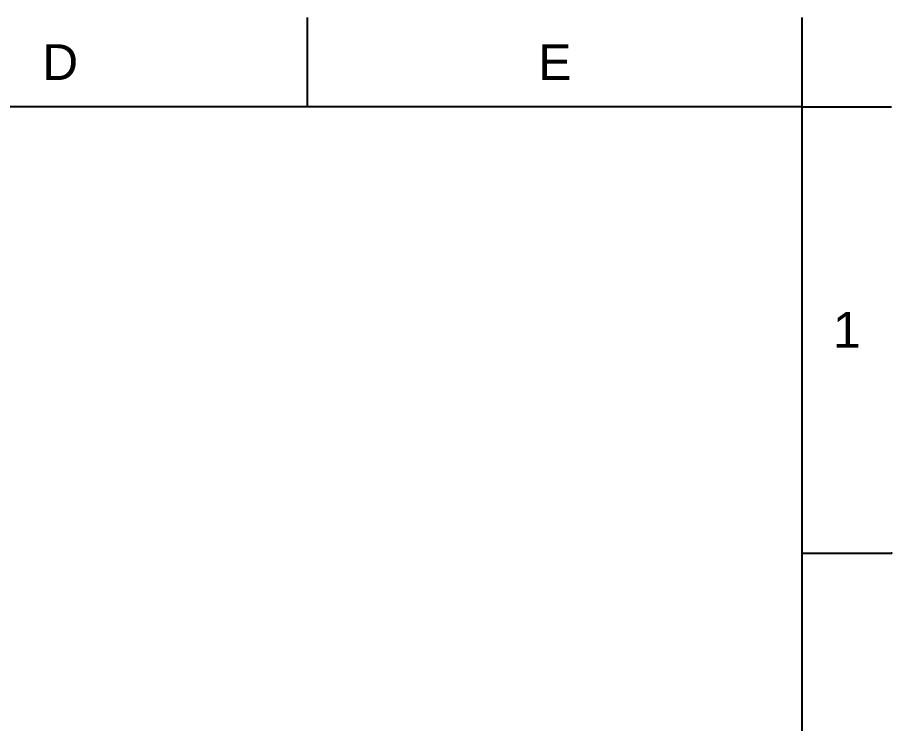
# Model space of a CAD drawing. Header units: millimetres. Extents: x 789 to 1209, y 393 to 987.
# Drawn here: x 1070.7 to 1209.1, y 874.7 to 986.5 of the extents above; entities that cross this region are included whole.
import ezdxf

# ---------------------------------------------------------------- set-up
doc = ezdxf.new("R2010")
doc.units = ezdxf.units.MM
doc.header["$LTSCALE"] = 0.1
doc.styles.get("Standard").update_dxf_attribs({"font": 'arial.ttf'})

msp = doc.modelspace()

# ---------------------------------------------------------------- linework, layer by layer
for p, q in [((1116.6648, 972.3843), (1116.6648, 986.5257)), ((1195.0082, 972.3843), (1195.0082, 986.5257)), ((1195.0082, 972.3843), (803.291, 972.3843)), ((1195.0082, 406.7277), (1195.0082, 972.3843)), ((1195.0082, 972.3843), (1209.1496, 972.3843)), ((1195.0082, 901.6772), (1209.1496, 901.6772))]:
    msp.add_line(p, q)
msp.add_point((1209.1496, 901.6772))

# ---------------------------------------------------------------- texts
at = {"char_height": 5.6566, "attachment_point": 5}
for s, width, insert in [('D', 10, (1077.493, 979.455)), ('E', 10, (1155.8365, 979.455)), ('1', 50, (1202.0789, 937.0307))]:
    msp.add_mtext_dynamic_manual_height_columns(s, width=width, gutter_width=12.5, heights=[0], dxfattribs=dict(at, insert=insert))

doc.saveas('drawing.dxf')
